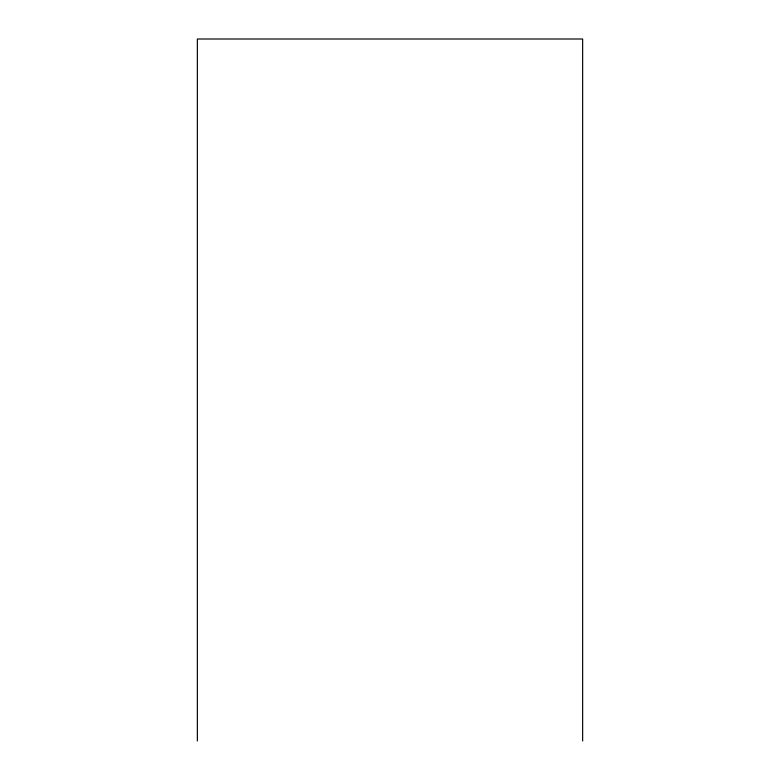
<?xml version="1.0" encoding="UTF-8"?>
<svg xmlns="http://www.w3.org/2000/svg" width="780" height="780" viewBox="0 0 780 780"><rect width="100%" height="100%" fill="white"/><g stroke="black" fill="none" stroke-linecap="round" stroke-linejoin="round"><path stroke-width="1.17" d="M582.64 741L582.64 39L197.359 39L197.359 741"/></g></svg>
